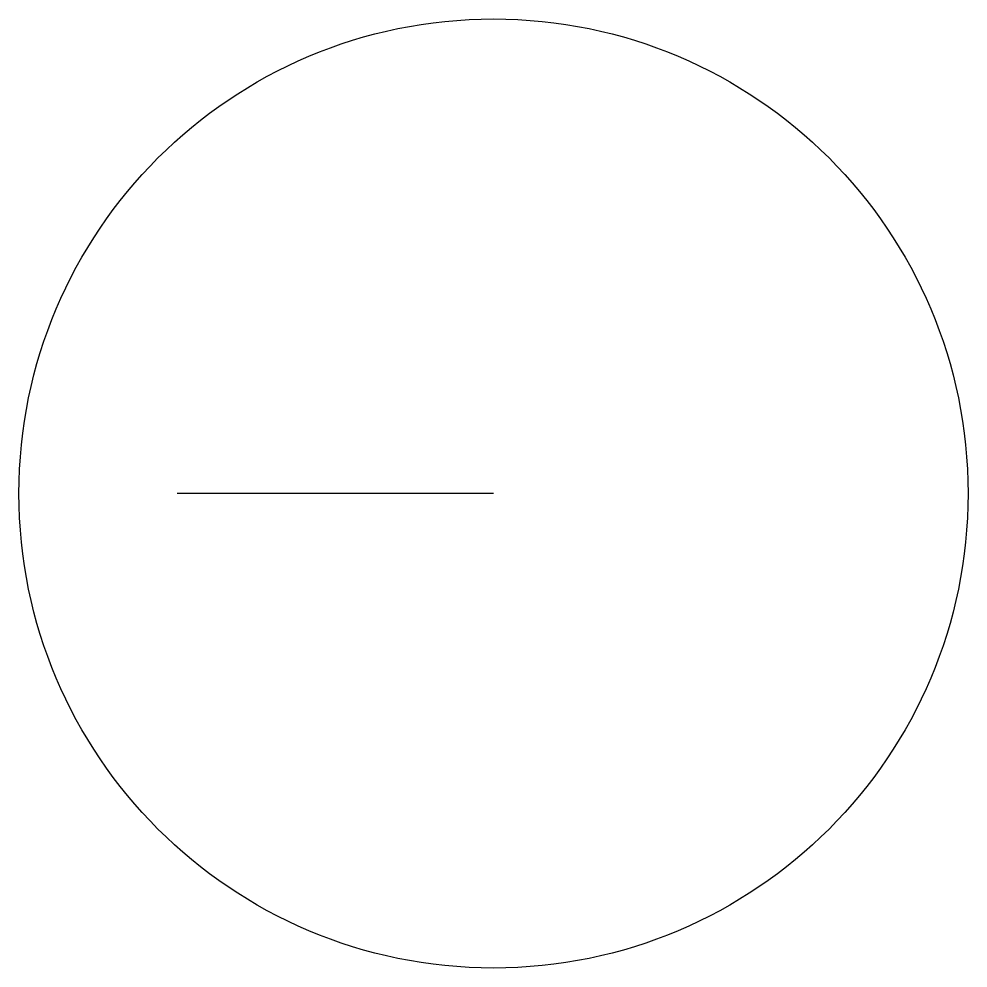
# Model space of a CAD drawing. Header units: inches. Extents: x -3 to 3, y -3 to 3.
import ezdxf

# ---------------------------------------------------------------- set-up
doc = ezdxf.new("R2010")
doc.units = ezdxf.units.IN

msp = doc.modelspace()

# ---------------------------------------------------------------- linework, layer by layer
msp.add_line((0, 0), (-2, 0))
msp.add_circle((0, 0), 3)

doc.saveas('drawing.dxf')
